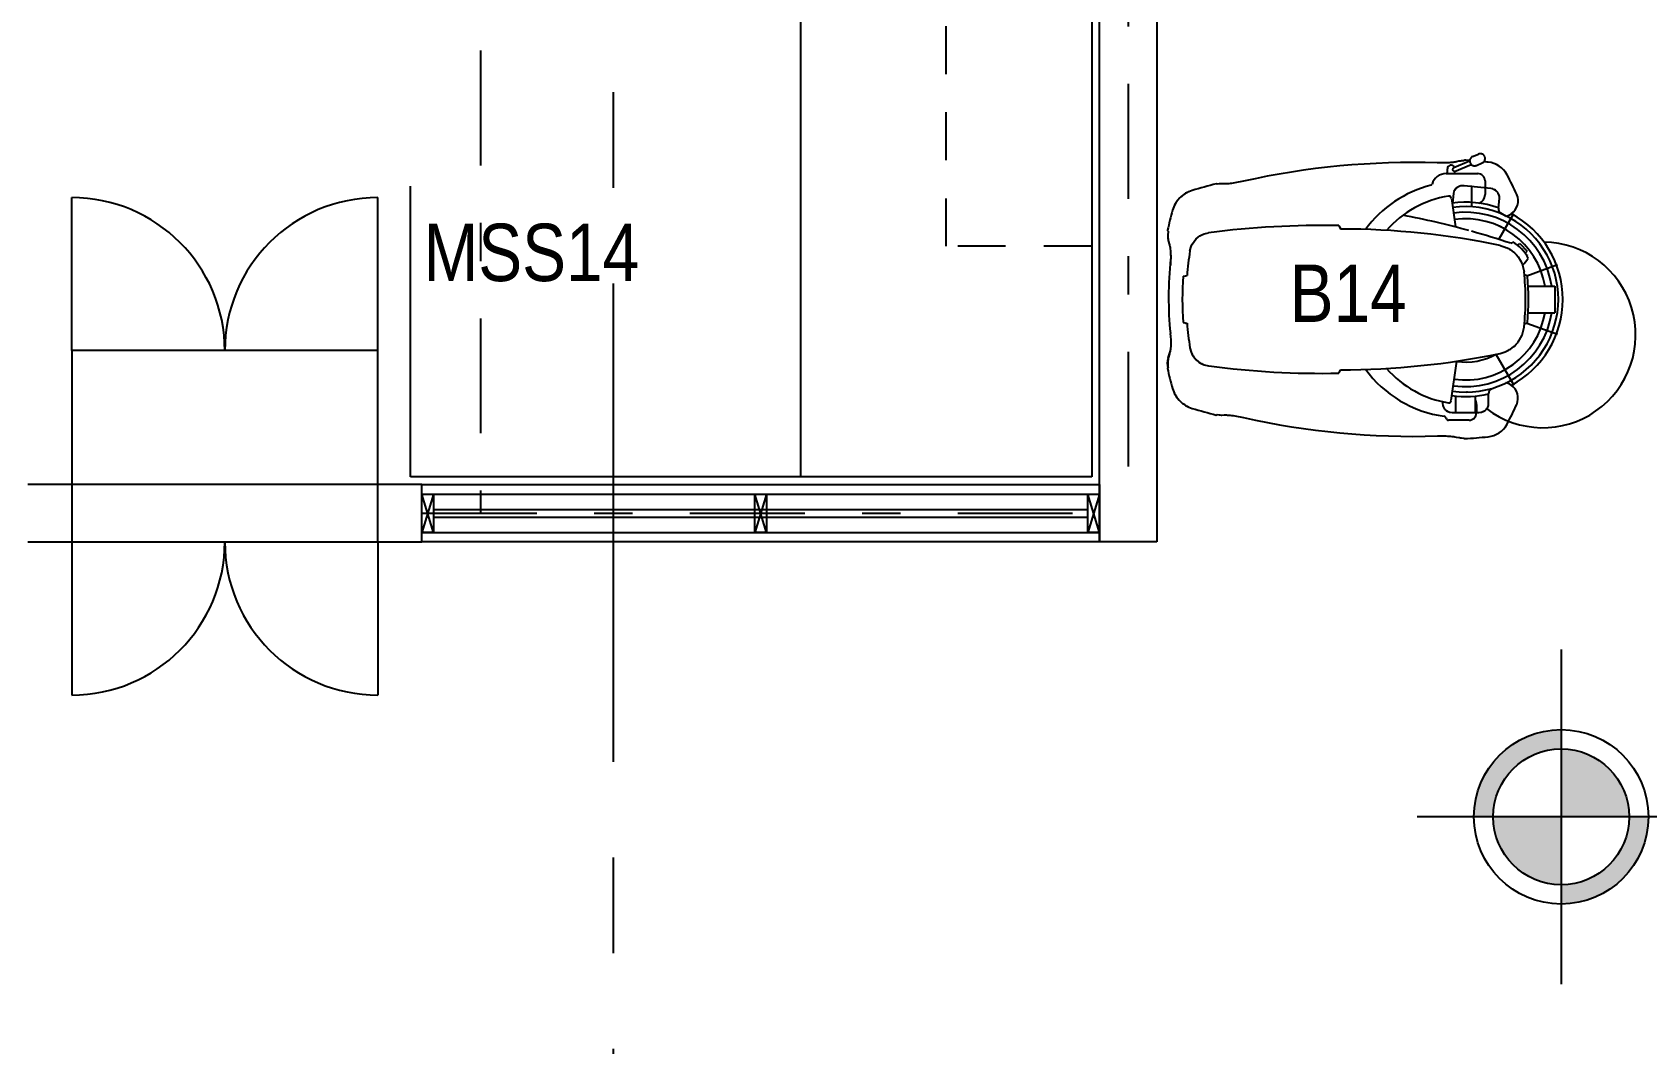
# Model space of a CAD drawing. Extents: x -28 to 149, y -33 to 76.
# Drawn here: x 18.482 to 22.7, y 18.926 to 21.569 of the extents above; entities that cross this region are included whole.
import ezdxf

# ---------------------------------------------------------------- set-up
doc = ezdxf.new("R2010")
doc.units = 0
for name, pattern in [('CENTER', [2, 1.25, -0.25, 0.25, -0.25]), ('DASHDOT', [1, 0.5, -0.25, 0, -0.25]), ('DASHDOT2', [12.7, 6.35, -3.175, 0, -3.175]), ('HIDDEN2', [0.1875, 0.125, -0.0625])]:
    doc.linetypes.add(name, pattern=pattern)
for name, color, linetype in [('arq-ejes', 1, 'DASHDOT2'), ('arq-ejes-principales', 1, 'CENTER'), ('arq-equipamiento', 1, 'Continuous'), ('arq-hatch', 252, 'Continuous'), ('arq-mobiliario', 1, 'Continuous'), ('arq-niveles', 1, 'Continuous'), ('arq-paredes-liv', 3, 'Continuous'), ('arq-text-equipamiento', 2, 'Continuous'), ('arq-ventanas', 2, 'Continuous')]:
    doc.layers.add(name, color=color, linetype=linetype)
doc.styles.add('dape 2', font='ARIALN.TTF', dxfattribs={"height": 2.5})

# ---------------------------------------------------------------- blocks, each defined once
blk = doc.blocks.new('B14')
for p, q in [((0.7326, 0.2956), (0.7318, 0.294)), ((0.7326, 0.2956), (0.7318, 0.294)), ((0.7338, 0.2971), (0.7326, 0.2956)), ((0.7338, 0.2971), (0.7326, 0.2956)), ((0.7352, 0.2986), (0.7338, 0.2971)), ((0.7352, 0.2986), (0.7338, 0.2971)), ((0.7368, 0.2997), (0.7352, 0.2986)), ((0.7368, 0.2997), (0.7352, 0.2986)), ((0.7385, 0.3006), (0.7368, 0.2997)), ((0.7385, 0.3006), (0.7368, 0.2997)), ((0.7385, 0.3006), (0.7535, 0.3069)), ((0.7552, 0.3075), (0.7535, 0.3069)), ((0.7552, 0.3075), (0.7535, 0.3069)), ((0.7569, 0.3078), (0.7552, 0.3075)), ((0.7569, 0.3078), (0.7552, 0.3075)), ((0.7587, 0.3079), (0.7569, 0.3078)), ((0.7587, 0.3079), (0.7569, 0.3078)), ((0.7603, 0.3077), (0.7587, 0.3079)), ((0.7603, 0.3077), (0.7587, 0.3079)), ((0.7618, 0.3074), (0.7603, 0.3077)), ((0.7618, 0.3074), (0.7603, 0.3077)), ((0.7632, 0.3069), (0.7618, 0.3074)), ((0.7632, 0.3069), (0.7618, 0.3074)), ((0.7645, 0.3063), (0.7632, 0.3069)), ((0.7645, 0.3063), (0.7632, 0.3069)), ((0.7656, 0.3056), (0.7645, 0.3063)), ((0.7656, 0.3056), (0.7645, 0.3063)), ((0.7667, 0.3048), (0.7656, 0.3056)), ((0.7667, 0.3048), (0.7656, 0.3056)), ((0.7676, 0.3039), (0.7667, 0.3048)), ((0.7676, 0.3039), (0.7667, 0.3048)), ((0.7684, 0.303), (0.7676, 0.3039)), ((0.7684, 0.303), (0.7676, 0.3039)), ((0.769, 0.3021), (0.7684, 0.303)), ((0.769, 0.3021), (0.7684, 0.303)), ((0.7696, 0.3011), (0.769, 0.3021)), ((0.7696, 0.3011), (0.769, 0.3021)), ((0.7701, 0.3001), (0.7696, 0.3011)), ((0.7701, 0.3001), (0.7696, 0.3011)), ((0.7705, 0.299), (0.7701, 0.3001)), ((0.7705, 0.299), (0.7701, 0.3001)), ((0.7708, 0.2978), (0.7705, 0.299)), ((0.7708, 0.2978), (0.7705, 0.299)), ((0.771, 0.2965), (0.7708, 0.2978)), ((0.771, 0.2965), (0.7708, 0.2978)), ((0.7711, 0.295), (0.771, 0.2965)), ((0.7711, 0.295), (0.771, 0.2965)), ((0.6547, 0.2835), (0.6464, 0.2837)), ((0.6547, 0.2835), (0.6464, 0.2837)), ((0.6641, 0.2836), (0.6547, 0.2835)), ((0.6594, 0.2836), (0.6547, 0.2835)), ((0.6641, 0.2836), (0.6594, 0.2836)), ((0.6729, 0.2839), (0.6641, 0.2836)), ((0.6685, 0.2837), (0.6641, 0.2836)), ((0.6729, 0.2839), (0.6685, 0.2837)), ((0.6693, 0.2558), (0.7519, 0.2558)), ((0.6725, 0.2558), (0.6725, 0.2682)), ((0.6808, 0.2844), (0.6729, 0.2839)), ((0.6768, 0.2841), (0.6729, 0.2839)), ((0.6808, 0.2844), (0.6768, 0.2841)), ((0.6874, 0.285), (0.6808, 0.2844)), ((0.6874, 0.285), (0.6808, 0.2844)), ((0.6868, 0.2665), (0.6869, 0.2671)), ((0.6868, 0.2665), (0.6869, 0.2671)), ((0.6868, 0.2659), (0.6868, 0.2665)), ((0.6868, 0.2659), (0.6868, 0.2665)), ((0.6869, 0.2653), (0.6868, 0.2659)), ((0.6869, 0.2653), (0.6868, 0.2659)), ((0.6869, 0.2671), (0.687, 0.2676)), ((0.6869, 0.2671), (0.687, 0.2676)), ((0.687, 0.2647), (0.6869, 0.2653)), ((0.687, 0.2647), (0.6869, 0.2653)), ((0.687, 0.2676), (0.6872, 0.2682)), ((0.687, 0.2676), (0.6872, 0.2682)), ((0.6872, 0.2641), (0.687, 0.2647)), ((0.6872, 0.2641), (0.687, 0.2647)), ((0.6872, 0.2682), (0.6873, 0.2687)), ((0.6872, 0.2682), (0.6873, 0.2687)), ((0.6875, 0.2636), (0.6872, 0.2641)), ((0.6875, 0.2636), (0.6872, 0.2641)), ((0.6873, 0.2687), (0.6875, 0.2691)), ((0.6873, 0.2687), (0.6875, 0.2691)), ((0.6926, 0.2858), (0.6874, 0.285)), ((0.69, 0.2854), (0.6874, 0.285)), ((0.6875, 0.2691), (0.6878, 0.2696)), ((0.6875, 0.2691), (0.6878, 0.2696)), ((0.6878, 0.263), (0.6875, 0.2636)), ((0.6878, 0.263), (0.6875, 0.2636)), ((0.6878, 0.2696), (0.688, 0.27)), ((0.6878, 0.2696), (0.688, 0.27)), ((0.6882, 0.2626), (0.6878, 0.263)), ((0.6882, 0.2626), (0.6878, 0.263)), ((0.688, 0.27), (0.6882, 0.2703)), ((0.688, 0.27), (0.6882, 0.2703)), ((0.6882, 0.2703), (0.6885, 0.2707)), ((0.6882, 0.2703), (0.6885, 0.2707)), ((0.6887, 0.2622), (0.6882, 0.2626)), ((0.6887, 0.2622), (0.6882, 0.2626)), ((0.6885, 0.2707), (0.6888, 0.271)), ((0.6885, 0.2707), (0.6888, 0.271)), ((0.6891, 0.2619), (0.6887, 0.2622)), ((0.6891, 0.2619), (0.6887, 0.2622)), ((0.6888, 0.271), (0.6891, 0.2712)), ((0.6888, 0.271), (0.6891, 0.2712)), ((0.6891, 0.2712), (0.6893, 0.2713)), ((0.6891, 0.2712), (0.6893, 0.2713)), ((0.6895, 0.2617), (0.6891, 0.2619)), ((0.6895, 0.2617), (0.6891, 0.2619)), ((0.6893, 0.2713), (0.7307, 0.2887)), ((0.6899, 0.2615), (0.6895, 0.2617)), ((0.6899, 0.2615), (0.6895, 0.2617)), ((0.6903, 0.2615), (0.6899, 0.2615)), ((0.6903, 0.2615), (0.6899, 0.2615)), ((0.6926, 0.2858), (0.69, 0.2854)), ((0.6904, 0.2615), (0.6903, 0.2615)), ((0.6904, 0.2615), (0.6903, 0.2615)), ((0.6907, 0.2616), (0.6904, 0.2615)), ((0.6907, 0.2616), (0.6904, 0.2615)), ((0.6907, 0.2616), (0.7344, 0.2799)), ((0.6907, 0.2616), (0.6907, 0.2616)), ((0.6907, 0.2616), (0.6907, 0.2616)), ((0.6916, 0.2558), (0.6916, 0.2619)), ((0.6957, 0.2864), (0.6926, 0.2858)), ((0.6957, 0.2864), (0.6926, 0.2858)), ((0.6964, 0.2866), (0.6957, 0.2864)), ((0.6964, 0.2866), (0.6957, 0.2864)), ((0.6957, 0.2864), (0.6957, 0.2864)), ((0.7023, 0.2879), (0.6964, 0.2866)), ((0.7023, 0.2879), (0.6964, 0.2866)), ((0.7093, 0.2888), (0.7023, 0.2879)), ((0.7041, 0.2882), (0.7023, 0.2879)), ((0.7074, 0.2886), (0.7041, 0.2882)), ((0.7093, 0.2888), (0.7074, 0.2886)), ((0.7159, 0.2892), (0.7093, 0.2888)), ((0.7159, 0.2892), (0.7093, 0.2888)), ((0.7155, 0.2893), (0.7155, 0.2892)), ((0.7155, 0.2893), (0.7155, 0.2892)), ((0.7156, 0.2893), (0.7155, 0.2893)), ((0.7156, 0.2893), (0.7155, 0.2893)), ((0.7155, 0.2892), (0.7155, 0.2892)), ((0.7155, 0.2892), (0.7155, 0.2892)), ((0.7157, 0.2895), (0.7156, 0.2893)), ((0.7157, 0.2895), (0.7156, 0.2893)), ((0.7159, 0.2898), (0.7157, 0.2895)), ((0.7159, 0.2898), (0.7157, 0.2895)), ((0.7164, 0.2903), (0.7159, 0.2898)), ((0.7164, 0.2903), (0.7159, 0.2898)), ((0.7159, 0.2892), (0.7159, 0.2892)), ((0.716, 0.2892), (0.7159, 0.2892)), ((0.7159, 0.2892), (0.7159, 0.2892)), ((0.716, 0.2892), (0.7159, 0.2892)), ((0.7162, 0.2892), (0.716, 0.2892)), ((0.7162, 0.2892), (0.716, 0.2892)), ((0.7162, 0.2892), (0.7163, 0.2892)), ((0.7162, 0.2892), (0.7163, 0.2892)), ((0.7163, 0.2892), (0.7162, 0.2892)), ((0.7163, 0.2892), (0.7162, 0.2892)), ((0.7162, 0.2892), (0.7162, 0.2892)), ((0.7171, 0.2906), (0.7164, 0.2903)), ((0.7171, 0.2906), (0.7164, 0.2903)), ((0.7179, 0.2907), (0.7171, 0.2906)), ((0.7179, 0.2907), (0.7171, 0.2906)), ((0.7309, 0.2909), (0.7307, 0.2893)), ((0.7309, 0.2909), (0.7307, 0.2893)), ((0.7307, 0.2893), (0.7307, 0.289)), ((0.7307, 0.289), (0.7308, 0.2878)), ((0.7308, 0.2878), (0.731, 0.2866)), ((0.7312, 0.2924), (0.7309, 0.2909)), ((0.7312, 0.2924), (0.7309, 0.2909)), ((0.731, 0.2866), (0.7313, 0.2854)), ((0.7318, 0.294), (0.7312, 0.2924)), ((0.7318, 0.294), (0.7312, 0.2924)), ((0.7313, 0.2854), (0.7318, 0.2842)), ((0.7318, 0.2842), (0.7323, 0.283)), ((0.7323, 0.283), (0.733, 0.2818)), ((0.733, 0.2818), (0.7337, 0.2808)), ((0.7337, 0.2808), (0.7344, 0.2799)), ((0.7344, 0.2799), (0.7348, 0.2795)), ((0.7348, 0.2795), (0.7359, 0.2786)), ((0.7348, 0.2795), (0.7359, 0.2786)), ((0.7359, 0.2786), (0.7371, 0.2779)), ((0.7359, 0.2786), (0.7371, 0.2779)), ((0.7371, 0.2779), (0.7383, 0.2772)), ((0.7371, 0.2779), (0.7383, 0.2772)), ((0.7383, 0.2772), (0.7398, 0.2767)), ((0.7383, 0.2772), (0.7398, 0.2767)), ((0.7398, 0.2767), (0.7413, 0.2764)), ((0.7398, 0.2767), (0.7413, 0.2764)), ((0.7413, 0.2764), (0.7431, 0.2762)), ((0.7413, 0.2764), (0.7431, 0.2762)), ((0.7431, 0.2762), (0.7449, 0.2763)), ((0.7431, 0.2762), (0.7449, 0.2763)), ((0.7449, 0.2763), (0.7466, 0.2766)), ((0.7449, 0.2763), (0.7466, 0.2766)), ((0.7466, 0.2766), (0.7483, 0.2772)), ((0.7466, 0.2766), (0.7483, 0.2772)), ((0.7483, 0.2772), (0.7633, 0.2835)), ((0.7633, 0.2835), (0.765, 0.2843)), ((0.7633, 0.2835), (0.765, 0.2843)), ((0.765, 0.2843), (0.7667, 0.2855)), ((0.765, 0.2843), (0.7667, 0.2855)), ((0.7667, 0.2855), (0.7674, 0.2862)), ((0.7667, 0.2855), (0.7668, 0.2857)), ((0.7668, 0.2857), (0.7672, 0.286)), ((0.7674, 0.2862), (0.7681, 0.287)), ((0.768, 0.2868), (0.7681, 0.287)), ((0.7681, 0.287), (0.7693, 0.2886)), ((0.7681, 0.287), (0.7693, 0.2886)), ((0.7693, 0.2886), (0.7701, 0.2902)), ((0.7693, 0.2886), (0.7701, 0.2902)), ((0.7701, 0.2902), (0.7707, 0.2918)), ((0.7701, 0.2902), (0.7707, 0.2918)), ((0.7707, 0.2918), (0.771, 0.2935)), ((0.7707, 0.2918), (0.771, 0.2935)), ((0.771, 0.2935), (0.7711, 0.295)), ((0.771, 0.2935), (0.7711, 0.295)), ((0.0059, 0.2118), (-0.003, 0.2085)), ((0.0059, 0.2118), (-0.003, 0.2085)), ((0.0689, 0.2292), (0.068, 0.2291)), ((0.0689, 0.2292), (0.068, 0.2291)), ((0.0697, 0.2289), (0.0689, 0.2292)), ((0.0697, 0.2289), (0.0689, 0.2292)), ((0.0703, 0.2285), (0.0697, 0.2289)), ((0.0703, 0.2285), (0.0697, 0.2289)), ((0.0763, 0.2288), (0.0699, 0.2279)), ((0.0763, 0.2288), (0.0699, 0.2279)), ((0.0704, 0.2284), (0.0703, 0.2285)), ((0.0704, 0.2284), (0.0703, 0.2285)), ((0.0707, 0.228), (0.0704, 0.2284)), ((0.0707, 0.228), (0.0704, 0.2284)), ((0.0835, 0.2292), (0.0763, 0.2288)), ((0.0783, 0.2289), (0.0763, 0.2288)), ((0.0815, 0.2291), (0.0783, 0.2289)), ((0.0835, 0.2292), (0.0815, 0.2291)), ((0.0895, 0.229), (0.0835, 0.2292)), ((0.0895, 0.229), (0.0835, 0.2292)), ((0.0902, 0.229), (0.0895, 0.229)), ((0.0902, 0.229), (0.0895, 0.229)), ((0.0932, 0.2289), (0.0902, 0.229)), ((0.0932, 0.2289), (0.0902, 0.229)), ((0.0902, 0.229), (0.0902, 0.229)), ((0.0983, 0.2291), (0.0932, 0.2289)), ((0.0958, 0.229), (0.0932, 0.2289)), ((0.0983, 0.2291), (0.0958, 0.229)), ((0.1048, 0.2297), (0.0983, 0.2291)), ((0.1016, 0.2294), (0.0983, 0.2291)), ((0.1048, 0.2297), (0.1016, 0.2294)), ((0.1126, 0.2307), (0.1048, 0.2297)), ((0.1087, 0.2302), (0.1048, 0.2297)), ((0.1126, 0.2307), (0.1087, 0.2302)), ((0.1215, 0.2321), (0.1126, 0.2307)), ((0.1171, 0.2314), (0.1126, 0.2307)), ((0.1215, 0.2321), (0.1171, 0.2314)), ((0.1309, 0.2338), (0.1215, 0.2321)), ((0.1261, 0.2329), (0.1215, 0.2321)), ((0.1309, 0.2338), (0.1261, 0.2329)), ((0.1395, 0.2356), (0.1309, 0.2338)), ((0.1395, 0.2356), (0.1309, 0.2338)), ((0.6304, 0.2257), (0.6314, 0.2261)), ((0.6304, 0.2257), (0.6314, 0.2261)), ((0.6314, 0.2261), (0.6321, 0.2269)), ((0.6314, 0.2261), (0.6321, 0.2269)), ((0.6321, 0.2269), (0.6326, 0.2279)), ((0.6321, 0.2269), (0.6326, 0.2279)), ((0.6908, 0.2113), (0.6897, 0.2087)), ((0.6921, 0.2133), (0.6908, 0.2113)), ((0.6955, 0.2174), (0.6921, 0.2133)), ((0.693, 0.2144), (0.6921, 0.2133)), ((0.6946, 0.2163), (0.693, 0.2144)), ((0.6955, 0.2174), (0.6946, 0.2163)), ((0.6967, 0.2183), (0.6955, 0.2174)), ((0.6987, 0.2198), (0.6967, 0.2183)), ((0.6999, 0.2206), (0.6987, 0.2198)), ((0.705, 0.2229), (0.6999, 0.2206)), ((0.7012, 0.2213), (0.6999, 0.2206)), ((0.7036, 0.2223), (0.7012, 0.2213)), ((0.705, 0.2229), (0.7036, 0.2223)), ((0.7075, 0.2237), (0.705, 0.2229)), ((0.7059, 0.2231), (0.705, 0.2229)), ((0.7105, 0.2241), (0.7075, 0.2237)), ((0.7105, 0.2241), (0.7096, 0.2239)), ((0.7163, 0.2241), (0.7105, 0.2241)), ((0.7163, 0.2241), (0.7105, 0.2241)), ((0.7857, 0.2168), (0.7163, 0.2241)), ((0.736, 0.2221), (0.7347, 0.2221)), ((0.736, 0.2221), (0.736, 0.222)), ((0.736, 0.1688), (0.736, 0.222)), ((0.7709, 0.2367), (0.7709, 0.2183)), ((0.7709, 0.2183), (0.7709, 0.201)), ((0.7914, 0.2156), (0.7857, 0.2168)), ((0.7914, 0.2156), (0.7857, 0.2168)), ((0.7943, 0.2145), (0.7914, 0.2156)), ((0.7923, 0.2152), (0.7914, 0.2156)), ((0.7965, 0.2133), (0.7943, 0.2145)), ((0.7965, 0.2133), (0.7957, 0.2137)), ((0.8011, 0.21), (0.7965, 0.2133)), ((0.7978, 0.2124), (0.7965, 0.2133)), ((0.7999, 0.2109), (0.7978, 0.2124)), ((-0.0423, 0.1689), (-0.0455, 0.16)), ((-0.0423, 0.1689), (-0.0455, 0.16)), ((-0.0402, 0.1736), (-0.0423, 0.1689)), ((-0.0416, 0.1704), (-0.0423, 0.1689)), ((-0.0402, 0.1732), (-0.0416, 0.1704)), ((-0.038, 0.1774), (-0.0402, 0.1736)), ((-0.0387, 0.176), (-0.0402, 0.1732)), ((-0.038, 0.1774), (-0.0387, 0.176)), ((-0.0327, 0.1853), (-0.038, 0.1774)), ((-0.0366, 0.1795), (-0.038, 0.1774)), ((-0.0341, 0.1832), (-0.0366, 0.1795)), ((-0.0327, 0.1853), (-0.0341, 0.1832)), ((-0.0264, 0.1925), (-0.0327, 0.1853)), ((-0.031, 0.1873), (-0.0327, 0.1853)), ((-0.0281, 0.1906), (-0.031, 0.1873)), ((-0.0264, 0.1925), (-0.0281, 0.1906)), ((-0.023, 0.1957), (-0.0264, 0.1925)), ((-0.0245, 0.1942), (-0.0264, 0.1925)), ((-0.0213, 0.1971), (-0.0245, 0.1942)), ((-0.0193, 0.1988), (-0.023, 0.1957)), ((-0.0193, 0.1988), (-0.0213, 0.1971)), ((-0.0115, 0.2042), (-0.0193, 0.1988)), ((-0.0172, 0.2003), (-0.0193, 0.1988)), ((-0.0136, 0.2028), (-0.0172, 0.2003)), ((-0.0115, 0.2042), (-0.0136, 0.2028)), ((-0.0077, 0.2064), (-0.0115, 0.2042)), ((-0.0101, 0.2049), (-0.0115, 0.2042)), ((-0.0073, 0.2064), (-0.0101, 0.2049)), ((-0.003, 0.2085), (-0.0077, 0.2064)), ((-0.0045, 0.2078), (-0.0073, 0.2064)), ((-0.003, 0.2085), (-0.0045, 0.2078)), ((0.6829, 0.191), (0.6934, 0.1163)), ((0.6886, 0.2037), (0.6859, 0.1781)), ((0.6897, 0.2087), (0.6886, 0.2037)), ((0.6897, 0.2087), (0.6886, 0.2037)), ((0.8011, 0.21), (0.7999, 0.2109)), ((0.803, 0.208), (0.8011, 0.21)), ((0.8047, 0.2059), (0.803, 0.208)), ((0.8072, 0.2012), (0.8047, 0.2059)), ((0.8054, 0.2046), (0.8047, 0.2059)), ((0.8065, 0.2024), (0.8054, 0.2046)), ((0.8059, 0.1658), (0.8086, 0.191)), ((0.8072, 0.2012), (0.8065, 0.2024)), ((0.808, 0.1989), (0.8072, 0.2012)), ((0.8074, 0.2004), (0.8072, 0.2012)), ((0.8085, 0.1962), (0.808, 0.1989)), ((0.8085, 0.1962), (0.8083, 0.197)), ((0.8086, 0.191), (0.8085, 0.1962)), ((0.8086, 0.191), (0.8085, 0.1962)), ((0.5757, 0.1432), (0.5756, 0.1432)), ((0.5757, 0.1432), (0.5756, 0.1432)), ((0.5758, 0.1431), (0.5758, 0.1431)), ((0.576, 0.143), (0.5758, 0.1431)), ((0.8077, 0.0851), (0.8458, 0.1511)), ((0.8255, 0.1447), (0.8122, 0.1521)), ((-0.0587, 0.1076), (-0.0587, 0.1067)), ((-0.0587, 0.1076), (-0.0587, 0.1067)), ((-0.0587, 0.1067), (-0.0584, 0.1059)), ((-0.0587, 0.1067), (-0.0584, 0.1059)), ((-0.0584, 0.1059), (-0.0579, 0.1053)), ((-0.0584, 0.1059), (-0.0579, 0.1053)), ((-0.0574, 0.1057), (-0.0581, 0.0936)), ((-0.0574, 0.1057), (-0.0581, 0.0936)), ((-0.0581, 0.0936), (-0.0579, 0.0871)), ((-0.0581, 0.0936), (-0.058, 0.092)), ((-0.058, 0.092), (-0.0577, 0.0889)), ((-0.0579, 0.1053), (-0.0577, 0.1052)), ((-0.0579, 0.1053), (-0.0577, 0.1052)), ((-0.0579, 0.0871), (-0.0567, 0.0807)), ((-0.0577, 0.1052), (-0.0574, 0.105)), ((-0.0577, 0.1052), (-0.0574, 0.105)), ((-0.0577, 0.0889), (-0.0573, 0.0853)), ((-0.0573, 0.0853), (-0.0569, 0.0822)), ((0.0124, 0.0807), (0.0165, 0.0853)), ((0.0152, 0.0838), (0.0165, 0.0853)), ((0.0165, 0.0853), (0.0212, 0.0893)), ((0.0165, 0.0853), (0.0181, 0.0866)), ((0.0212, 0.0893), (0.0261, 0.0928)), ((0.0261, 0.0928), (0.0309, 0.0956)), ((0.0309, 0.0956), (0.037, 0.098)), ((0.0356, 0.0974), (0.037, 0.098)), ((0.037, 0.098), (0.0488, 0.1009)), ((0.037, 0.098), (0.0488, 0.1009)), ((0.3893, 0.1198), (0.3936, 0.1109)), ((0.3913, 0.1158), (0.3925, 0.1131)), ((0.6933, 0.1166), (0.6934, 0.1161)), ((0.7763, 0.0931), (0.7764, 0.0935)), ((0.7848, 0.0905), (0.785, 0.0911)), ((0.8068, 0.0837), (0.8075, 0.0849)), ((-0.0569, 0.0822), (-0.0567, 0.0807)), ((-0.0567, 0.0807), (-0.0537, 0.0694)), ((-0.0567, 0.0807), (-0.0537, 0.0694)), ((-0.0537, 0.0694), (-0.0534, 0.0683)), ((-0.0537, 0.0694), (-0.0534, 0.0683)), ((-0.0534, 0.0683), (-0.0525, 0.0651)), ((-0.0534, 0.0683), (-0.0525, 0.0651)), ((-0.0534, 0.0683), (-0.0534, 0.0683)), ((-0.0525, 0.0651), (-0.0515, 0.0599)), ((-0.0525, 0.0651), (-0.0522, 0.0636)), ((-0.0522, 0.0636), (-0.0518, 0.0612)), ((-0.0518, 0.0612), (-0.0515, 0.0599)), ((-0.0515, 0.0599), (-0.0509, 0.0533)), ((-0.0515, 0.0599), (-0.0509, 0.0533)), ((-0.0509, 0.0533), (-0.0505, 0.0454)), ((-0.0509, 0.0533), (-0.0507, 0.0493)), ((-0.0507, 0.0493), (-0.0505, 0.0454)), ((-0.0505, 0.0454), (-0.0504, 0.0365)), ((-0.0505, 0.0454), (-0.0504, 0.0409)), ((0, 0.0535), (0.0032, 0.0652)), ((0, 0.0535), (0.0032, 0.0652)), ((0.0032, 0.0652), (0.0058, 0.0713)), ((0.0058, 0.0713), (0.0088, 0.076)), ((0.0088, 0.076), (0.0124, 0.0807)), ((0.8103, 0.0678), (0.8238, 0.0637)), ((0.8103, 0.0678), (0.8238, 0.0637)), ((0.8238, 0.0637), (0.8254, 0.063)), ((0.8254, 0.063), (0.8284, 0.0614)), ((0.8284, 0.0614), (0.832, 0.0596)), ((0.832, 0.0596), (0.835, 0.058)), ((0.835, 0.058), (0.8364, 0.0572)), ((0.8364, 0.0572), (0.8421, 0.0532)), ((0.8421, 0.0532), (0.8477, 0.0486)), ((0.8477, 0.0486), (0.8527, 0.0437)), ((0.8527, 0.0437), (0.8572, 0.0382)), ((0.856, 0.0682), (0.8569, 0.069)), ((0.8571, 0.0692), (0.8614, 0.0734)), ((0.8614, 0.0734), (0.8808, 0.0532)), ((0.8754, 0.048), (0.8763, 0.0488)), ((0.8765, 0.049), (0.8808, 0.0532)), ((0.8821, 0.0428), (0.8822, 0.043)), ((-0.0506, 0.0268), (-0.0512, 0.0166)), ((-0.0506, 0.0268), (-0.0509, 0.0217)), ((-0.0504, 0.0365), (-0.0506, 0.0268)), ((-0.0505, 0.0316), (-0.0506, 0.0268)), ((-0.0504, 0.0365), (-0.0505, 0.0316)), ((-0.0504, 0.0409), (-0.0504, 0.0365)), ((0.8572, 0.0382), (0.8612, 0.0322)), ((0.8612, 0.0322), (0.8647, 0.0262)), ((0.8634, 0.0282), (0.8647, 0.0262)), ((0.8647, 0.0262), (0.8675, 0.0203)), ((0.8675, 0.0203), (0.8699, 0.013)), ((0.8693, 0.0146), (0.8699, 0.013)), ((0.8699, 0.013), (0.8728, -0.0008)), ((0.8699, 0.013), (0.8728, -0.0008)), ((0.88, -0.0115), (0.9605, 0.0178)), ((-0.0177, -0.0124), (-0.0077, -0.0106)), ((-0.0128, -0.0115), (-0.0105, -0.0111)), ((0.8837, -0.0384), (0.9535, -0.0384)), ((0.9535, -0.0384), (0.9535, -0.1079)), ((0.8837, -0.1079), (0.9535, -0.1079)), ((-0.0177, -0.1336), (-0.0077, -0.1354)), ((-0.0128, -0.1345), (-0.0106, -0.1349)), ((-0.0106, -0.1349), (-0.0094, -0.1352)), ((-0.0106, -0.1349), (-0.0094, -0.1352)), ((0.8646, -0.1725), (0.8675, -0.1667)), ((0.8675, -0.1667), (0.8699, -0.1594)), ((0.8699, -0.1594), (0.8727, -0.1455)), ((0.8699, -0.1594), (0.8727, -0.1455)), ((0.88, -0.1348), (0.9605, -0.1641)), ((-0.0516, -0.2058), (-0.0525, -0.211)), ((-0.052, -0.2084), (-0.0525, -0.211)), ((-0.0516, -0.2058), (-0.052, -0.2084)), ((0, -0.1995), (0.0032, -0.2113)), ((0, -0.1995), (0.0032, -0.2113)), ((0.0005, -0.1963), (0.0005, -0.1962)), ((0.0005, -0.1963), (0.0005, -0.1962)), ((0.0005, -0.1965), (0.0005, -0.1963)), ((0.0005, -0.1965), (0.0005, -0.1963)), ((0.0005, -0.1966), (0.0005, -0.1965)), ((0.0005, -0.1966), (0.0005, -0.1965)), ((0.8102, -0.2141), (0.8238, -0.21)), ((0.8102, -0.2141), (0.8238, -0.21)), ((0.8238, -0.21), (0.8253, -0.2093)), ((0.8253, -0.2093), (0.8284, -0.2077)), ((0.8284, -0.2077), (0.8319, -0.2059)), ((0.8319, -0.2059), (0.835, -0.2043)), ((0.835, -0.2043), (0.8364, -0.2036)), ((0.8364, -0.2036), (0.842, -0.1995)), ((0.8364, -0.2036), (0.8383, -0.2021)), ((0.842, -0.1995), (0.8476, -0.195)), ((0.8457, -0.1964), (0.8476, -0.195)), ((0.8476, -0.195), (0.8526, -0.19)), ((0.8476, -0.195), (0.8487, -0.1938)), ((0.8526, -0.19), (0.8571, -0.1845)), ((0.8561, -0.1857), (0.8571, -0.1845)), ((0.8571, -0.1845), (0.8612, -0.1785)), ((0.8571, -0.1845), (0.8584, -0.1825)), ((0.8612, -0.1785), (0.8646, -0.1725)), ((0.8634, -0.1745), (0.8646, -0.1725)), ((-0.0585, -0.252), (-0.0588, -0.2528)), ((-0.0585, -0.252), (-0.0588, -0.2528)), ((-0.0588, -0.2528), (-0.0587, -0.2536)), ((-0.0588, -0.2528), (-0.0587, -0.2536)), ((-0.058, -0.2513), (-0.0585, -0.252)), ((-0.058, -0.2513), (-0.0585, -0.252)), ((-0.058, -0.233), (-0.0582, -0.2395)), ((-0.058, -0.238), (-0.0582, -0.2395)), ((-0.0582, -0.2395), (-0.0575, -0.2517)), ((-0.0582, -0.2395), (-0.0575, -0.2517)), ((-0.0568, -0.2266), (-0.058, -0.233)), ((-0.0577, -0.2349), (-0.058, -0.238)), ((-0.0575, -0.251), (-0.058, -0.2513)), ((-0.0575, -0.251), (-0.058, -0.2513)), ((-0.0573, -0.2313), (-0.0577, -0.2349)), ((-0.0575, -0.2517), (-0.0575, -0.2517)), ((-0.057, -0.2282), (-0.0573, -0.2313)), ((-0.0568, -0.2266), (-0.057, -0.2282)), ((-0.0538, -0.2154), (-0.0568, -0.2266)), ((-0.0538, -0.2154), (-0.0568, -0.2266)), ((-0.0534, -0.2143), (-0.0538, -0.2154)), ((-0.0534, -0.2143), (-0.0538, -0.2154)), ((-0.0525, -0.211), (-0.0534, -0.2143)), ((-0.0525, -0.211), (-0.0534, -0.2143)), ((-0.0534, -0.2143), (-0.0534, -0.2143)), ((0.0032, -0.2113), (0.0058, -0.2173)), ((0.0032, -0.2113), (0.0038, -0.2126)), ((0.0038, -0.2126), (0.0051, -0.2152)), ((0.0051, -0.2152), (0.0067, -0.2183)), ((0.0058, -0.2173), (0.0088, -0.222)), ((0.0067, -0.2183), (0.0081, -0.2208)), ((0.0081, -0.2208), (0.0088, -0.222)), ((0.0088, -0.222), (0.0123, -0.2267)), ((0.0088, -0.222), (0.01, -0.2236)), ((0.01, -0.2236), (0.0126, -0.2267)), ((0.0123, -0.2267), (0.0165, -0.2313)), ((0.0126, -0.2267), (0.0152, -0.2298)), ((0.0152, -0.2298), (0.0165, -0.2313)), ((0.0165, -0.2313), (0.0212, -0.2354)), ((0.0165, -0.2313), (0.0181, -0.2326)), ((0.0181, -0.2326), (0.0212, -0.2351)), ((0.0212, -0.2351), (0.0244, -0.2376)), ((0.0212, -0.2354), (0.026, -0.2388)), ((0.0244, -0.2376), (0.026, -0.2388)), ((0.026, -0.2388), (0.0308, -0.2416)), ((0.026, -0.2388), (0.0272, -0.2394)), ((0.0272, -0.2394), (0.0298, -0.2407)), ((0.0298, -0.2407), (0.0329, -0.2422)), ((0.0308, -0.2416), (0.0369, -0.2441)), ((0.0329, -0.2422), (0.0356, -0.2435)), ((0.0356, -0.2435), (0.0369, -0.2441)), ((0.0369, -0.2441), (0.0488, -0.2469)), ((0.0369, -0.2441), (0.0488, -0.2469)), ((0.6828, -0.3373), (0.6973, -0.2343)), ((0.7991, -0.2166), (0.8457, -0.2975)), ((0.3893, -0.2659), (0.3936, -0.257)), ((0.3912, -0.262), (0.3925, -0.2593)), ((-0.0456, -0.306), (-0.0424, -0.3149)), ((-0.0456, -0.306), (-0.0424, -0.3149)), ((-0.0424, -0.3149), (-0.0403, -0.3196)), ((-0.0424, -0.3149), (-0.0417, -0.3164)), ((-0.0417, -0.3164), (-0.0402, -0.3192)), ((-0.0403, -0.3196), (-0.0381, -0.3234)), ((-0.0402, -0.3192), (-0.0388, -0.322)), ((-0.0388, -0.322), (-0.0381, -0.3234)), ((-0.0381, -0.3234), (-0.0328, -0.3313)), ((-0.0381, -0.3234), (-0.0367, -0.3255)), ((-0.0367, -0.3255), (-0.0342, -0.3292)), ((-0.0342, -0.3292), (-0.0328, -0.3313)), ((-0.0328, -0.3313), (-0.0298, -0.335)), ((-0.0328, -0.3313), (-0.0311, -0.3333)), ((-0.0311, -0.3333), (-0.0282, -0.3366)), ((-0.0298, -0.335), (-0.0265, -0.3385)), ((-0.0282, -0.3366), (-0.0265, -0.3385)), ((0.6946, -0.3683), (0.6946, -0.3259)), ((0.7251, -0.3158), (0.7227, -0.3158)), ((0.7454, -0.3256), (0.7454, -0.3683)), ((0.7803, -0.3451), (0.7803, -0.3195)), ((0.7875, -0.3055), (0.7881, -0.3068)), ((0.7881, -0.3068), (0.7986, -0.3023)), ((-0.0265, -0.3385), (-0.0194, -0.3448)), ((-0.0265, -0.3385), (-0.0246, -0.3402)), ((-0.0246, -0.3402), (-0.0213, -0.3431)), ((-0.0213, -0.3431), (-0.0194, -0.3448)), ((-0.0194, -0.3448), (-0.0116, -0.3502)), ((-0.0194, -0.3448), (-0.0173, -0.3463)), ((-0.0173, -0.3463), (-0.0137, -0.3488)), ((-0.0137, -0.3488), (-0.0116, -0.3502)), ((-0.0116, -0.3502), (-0.0078, -0.3524)), ((-0.0116, -0.3502), (-0.0102, -0.3509)), ((-0.0102, -0.3509), (-0.0074, -0.3524)), ((-0.0078, -0.3524), (-0.0031, -0.3546)), ((-0.0074, -0.3524), (-0.0046, -0.3538)), ((-0.0046, -0.3538), (-0.0031, -0.3546)), ((-0.0031, -0.3546), (0.0058, -0.3578)), ((-0.0031, -0.3546), (0.0058, -0.3578)), ((0.0679, -0.3752), (0.0688, -0.3752)), ((0.0679, -0.3752), (0.0688, -0.3752)), ((0.0688, -0.3752), (0.0696, -0.375)), ((0.0688, -0.3752), (0.0696, -0.375)), ((0.0696, -0.375), (0.0703, -0.3744)), ((0.0696, -0.375), (0.0703, -0.3744)), ((0.0698, -0.374), (0.0762, -0.3749)), ((0.0698, -0.374), (0.0762, -0.3749)), ((0.0698, -0.374), (0.0698, -0.374)), ((0.0703, -0.3744), (0.0704, -0.3743)), ((0.0703, -0.3744), (0.0704, -0.3743)), ((0.0704, -0.3743), (0.0706, -0.3741)), ((0.0704, -0.3743), (0.0706, -0.3741)), ((0.0762, -0.3749), (0.0834, -0.3752)), ((0.0762, -0.3749), (0.0782, -0.375)), ((0.0782, -0.375), (0.0814, -0.3752)), ((0.0814, -0.3752), (0.0834, -0.3752)), ((0.0834, -0.3752), (0.0894, -0.3751)), ((0.0834, -0.3752), (0.0894, -0.3751)), ((0.0894, -0.3751), (0.0901, -0.375)), ((0.0894, -0.3751), (0.0901, -0.375)), ((0.0901, -0.375), (0.0931, -0.375)), ((0.0901, -0.375), (0.0931, -0.375)), ((0.0901, -0.375), (0.0901, -0.375)), ((0.0931, -0.375), (0.0982, -0.3752)), ((0.0931, -0.375), (0.0957, -0.3751)), ((0.0957, -0.3751), (0.0982, -0.3752)), ((0.0982, -0.3752), (0.1047, -0.3758)), ((0.0982, -0.3752), (0.1047, -0.3758)), ((0.1047, -0.3758), (0.1125, -0.3767)), ((0.1047, -0.3758), (0.1086, -0.3762)), ((0.1086, -0.3762), (0.1125, -0.3767)), ((0.1125, -0.3767), (0.1213, -0.3781)), ((0.1125, -0.3767), (0.1169, -0.3774)), ((0.1169, -0.3774), (0.1213, -0.3781)), ((0.1213, -0.3781), (0.1308, -0.3799)), ((0.1213, -0.3781), (0.126, -0.379)), ((0.126, -0.379), (0.1308, -0.3799)), ((0.6597, -0.3404), (0.6597, -0.3451)), ((0.6597, -0.3451), (0.6603, -0.3502)), ((0.6597, -0.3451), (0.6603, -0.3502)), ((0.6603, -0.3502), (0.6611, -0.3529)), ((0.6603, -0.3502), (0.6606, -0.351)), ((0.6611, -0.3529), (0.6621, -0.3551)), ((0.6618, -0.3543), (0.6621, -0.3551)), ((0.6621, -0.3551), (0.6651, -0.3595)), ((0.6621, -0.3551), (0.6629, -0.3562)), ((0.6629, -0.3562), (0.6643, -0.3583)), ((0.6655, -0.3792), (0.6637, -0.3786)), ((0.6655, -0.3792), (0.6637, -0.3786)), ((0.6643, -0.3583), (0.6651, -0.3595)), ((0.6651, -0.3595), (0.667, -0.3615)), ((0.6651, -0.3595), (0.6662, -0.3605)), ((0.6671, -0.3803), (0.6655, -0.3792)), ((0.6671, -0.3803), (0.6655, -0.3792)), ((0.667, -0.3615), (0.6691, -0.3632)), ((0.6691, -0.3632), (0.674, -0.366)), ((0.6691, -0.3632), (0.6704, -0.3639)), ((0.6704, -0.3639), (0.6727, -0.3652)), ((0.6727, -0.3652), (0.674, -0.366)), ((0.674, -0.366), (0.6748, -0.3663)), ((0.6748, -0.3663), (0.6766, -0.3669)), ((0.6766, -0.3669), (0.6784, -0.3674)), ((0.6784, -0.3674), (0.6794, -0.3677)), ((0.6794, -0.3677), (0.6851, -0.3683)), ((0.6794, -0.3677), (0.6851, -0.3683)), ((0.6851, -0.3683), (0.7549, -0.3683)), ((0.6946, -0.3684), (0.6946, -0.3683)), ((0.6946, -0.3684), (0.7454, -0.3684)), ((0.7454, -0.3683), (0.7454, -0.3684)), ((0.7485, -0.3473), (0.7485, -0.3683)), ((0.7485, -0.3683), (0.7485, -0.3697)), ((0.7549, -0.3683), (0.7606, -0.3677)), ((0.7549, -0.3683), (0.7606, -0.3677)), ((0.7606, -0.3677), (0.7636, -0.367)), ((0.7606, -0.3677), (0.7616, -0.3675)), ((0.7616, -0.3675), (0.7634, -0.3669)), ((0.7634, -0.3669), (0.7652, -0.3663)), ((0.7636, -0.367), (0.766, -0.366)), ((0.7652, -0.3663), (0.766, -0.366)), ((0.766, -0.366), (0.7709, -0.3632)), ((0.766, -0.366), (0.7673, -0.3653)), ((0.7673, -0.3653), (0.7696, -0.364)), ((0.7696, -0.364), (0.7709, -0.3632)), ((0.7709, -0.3632), (0.773, -0.3615)), ((0.7709, -0.3632), (0.772, -0.3622)), ((0.772, -0.3622), (0.7738, -0.3605)), ((0.773, -0.3615), (0.7749, -0.3595)), ((0.7738, -0.3605), (0.7749, -0.3595)), ((0.7749, -0.3595), (0.7779, -0.3551)), ((0.7749, -0.3595), (0.7757, -0.3583)), ((0.7757, -0.3583), (0.7771, -0.3563)), ((0.7771, -0.3563), (0.7779, -0.3551)), ((0.7779, -0.3551), (0.7789, -0.353)), ((0.7779, -0.3551), (0.7782, -0.3543)), ((0.7782, -0.3543), (0.7788, -0.3527)), ((0.7788, -0.3527), (0.7794, -0.3511)), ((0.7789, -0.353), (0.7797, -0.3502)), ((0.7794, -0.3511), (0.7797, -0.3502)), ((0.7797, -0.3502), (0.7803, -0.3451)), ((0.7797, -0.3502), (0.7803, -0.3451)), ((0.1308, -0.3799), (0.1394, -0.3817)), ((0.1308, -0.3799), (0.1394, -0.3817)), ((0.6683, -0.3818), (0.6671, -0.3803)), ((0.6683, -0.3818), (0.6671, -0.3803)), ((0.669, -0.3836), (0.6683, -0.3818)), ((0.669, -0.3836), (0.6683, -0.3818)), ((0.669, -0.3836), (0.6698, -0.3857)), ((0.669, -0.3836), (0.6698, -0.3857)), ((0.6698, -0.3857), (0.6712, -0.3873)), ((0.6698, -0.3857), (0.6702, -0.3861)), ((0.6702, -0.3861), (0.6708, -0.3869)), ((0.6708, -0.3869), (0.6712, -0.3873)), ((0.6712, -0.3873), (0.6731, -0.3883)), ((0.6712, -0.3873), (0.6717, -0.3876)), ((0.6717, -0.3876), (0.6726, -0.3881)), ((0.6726, -0.3881), (0.6731, -0.3883)), ((0.6731, -0.3883), (0.6752, -0.3887)), ((0.6731, -0.3883), (0.6752, -0.3887)), ((0.7295, -0.3887), (0.6752, -0.3887)), ((0.6956, -0.4327), (0.6956, -0.4327))]:
    blk.add_line(p, q)
for points in [[(0.6463, -0.43), (0.6545, -0.4298), (0.6593, -0.4298), (0.6639, -0.4298), (0.6683, -0.43), (0.6728, -0.4301), (0.6767, -0.4304), (0.6806, -0.4306), (0.684, -0.431), (0.6873, -0.4313), (0.6898, -0.4316), (0.6924, -0.432), (0.6956, -0.4327)], [(0.6463, -0.43), (0.6545, -0.4298), (0.6639, -0.4298), (0.6728, -0.4301), (0.6806, -0.4306), (0.6873, -0.4313), (0.6924, -0.432), (0.6956, -0.4327)], [(0.6956, -0.4327), (0.6963, -0.4329)], [(0.6956, -0.4327), (0.6963, -0.4329)], [(0.6963, -0.4329), (0.7021, -0.4341), (0.704, -0.4344), (0.7072, -0.4349), (0.7091, -0.4351), (0.7157, -0.4355)], [(0.6963, -0.4329), (0.7021, -0.4341), (0.7091, -0.4351), (0.7157, -0.4355)], [(0.7154, -0.4354), (0.7154, -0.4355)], [(0.7154, -0.4354), (0.7154, -0.4355)], [(0.7154, -0.4355), (0.7157, -0.436)], [(0.7154, -0.4355), (0.7157, -0.436)], [(0.7157, -0.4355), (0.716, -0.4355), (0.7165, -0.4355)], [(0.7157, -0.4355), (0.716, -0.4355), (0.7165, -0.4355)], [(0.7157, -0.436), (0.7159, -0.4362)], [(0.7157, -0.436), (0.7159, -0.4362)], [(0.7159, -0.4362), (0.7163, -0.4366), (0.717, -0.4369), (0.7178, -0.437)], [(0.7159, -0.4362), (0.7163, -0.4366), (0.717, -0.4369), (0.7178, -0.437)], [(0.7165, -0.4355), (0.7166, -0.4355)], [(0.7165, -0.4355), (0.7166, -0.4355)]]:
    blk.add_lwpolyline(points)
for centre, radius, start, end in [((0.5822, -1.7365), 2.0212, 88.1852, 102.6534), ((0.6693, 0.2177), 0.0381, 89.9898, 164.4635), ((0.682, 0.2682), 0.00952, 23.3224, 179.9903), ((0.5822, -1.7365), 2.0317, 85.8127, 86.177), ((0.7519, 0.2367), 0.019, 359.9892, 89.9904), ((0.5822, -1.7365), 2.0317, 84.4476, 84.7565), ((0.7729, 0.2227), 0.0633, 28.4427, 84.4477), ((0.5822, -1.7365), 2.0317, 104.6602, 106.479), ((0.7073, -0.0731), 0.3086, 104.4481, 143.7134), ((0.2268, -0.0731), 0.6843, 23.621, 28.4427), ((0.7199, -0.0731), 0.2739, 99.3505, 138.8443), ((0.6765, 0.1909), 0.00635, 7.9893, 99.3515), ((0.7199, -0.0731), 0.254, 70.1994, 97.99), ((0.7199, -0.0731), 0.2425, 261.99, 97.99), ((0.7201, 0.2063), 0.0159, 359.4686, 0.5171), ((0.7455, 0.201), 0.0254, 293.6382, 359.9901), ((0.8162, 0.1847), 0.0411, 304.2928, 23.6206), ((0.7694, -0.0731), 0.8475, 164.0406, 167.6931), ((0.1546, -1.9744), 2.159, 74.5791, 79.2688), ((0.7201, -0.0731), 0.2278, 8.7601, 98.0239), ((0.7199, -0.0731), 0.2107, 9.4779, 97.9899), ((0.8184, 0.1632), 0.0127, 167.8478, 240.9873), ((0.8162, 0.1847), 0.0411, 283.2192, 304.765), ((0.7199, -0.0731), 0.254, 298.0646, 61.9028), ((0.344, -2.1446), 2.2648, 88.8531, 97.4898), ((0.3926, -1.9372), 2.0481, 78.2387, 89.9709), ((0.1546, -1.9744), 2.159, 71.5403, 74.3868), ((0.7199, -0.0731), 0.2107, 60.8547, 65.365), ((0.7855, -0.0731), 0.7957, 170.8477, 175.4906), ((0.9219, -0.1659), 0.2425, 232.7939, 89.2328), ((0.877, 0.0231), 0.0635, 122.2242, 127.5655), ((0.7956, -0.0093), 0.0984, 26.6044, 61.1324), ((0.8773, -0.069), 0.9332, 173.8113, 185.747), ((0.8278, 0.0651), 0.0635, 310.1909, 331.4552), ((0.791, -0.0731), 0.811, 175.7024, 184.2776), ((0.2267, -0.0731), 0.6501, 353.6089, 6.3777), ((0.8701, -0.0349), 0.0254, 62.2034, 81.8416), ((0.2284, -0.0731), 0.6563, 354.6828, 5.2972), ((0.7201, -0.0731), 0.2278, 261.9561, 351.22), ((0.7199, -0.0731), 0.2107, 261.99, 350.5022), ((-0.1559, -0.1847), 0.107, 337.5597, 12.0126), ((0.7855, -0.0731), 0.7957, 184.4894, 189.139), ((0.8701, -0.1114), 0.0254, 278.138, 297.7763), ((-0.0236, -0.2393), 0.0361, 157.5597, 202.4403), ((0.3447, 1.9985), 2.2648, 262.4969, 271.1269), ((0.3932, 1.7911), 2.0481, 270.0091, 281.748), ((0.7201, -0.0731), 0.1638, 261.9428, 299.0638), ((0.7694, -0.0731), 0.8475, 192.2936, 195.946), ((0.7073, -0.0731), 0.3086, 216.2715, 261.8741), ((0.7199, -0.0731), 0.2739, 221.1423, 260.6362), ((0.816, -0.331), 0.041, 55.183, 76.5734), ((0.7199, -0.0731), 0.254, 261.99, 283.7675), ((0.7231, -0.3473), 0.0254, 359.9901, 28.4712), ((0.793, -0.3185), 0.0127, 112.9853, 186.1758), ((0.816, -0.331), 0.041, 336.3638, 55.6573), ((0.5828, 1.5903), 2.0318, 253.5085, 255.3272), ((0.6764, -0.3372), 0.00635, 260.6374, 351.9964), ((0.7295, -0.3697), 0.019, 269.9898, 359.9904), ((0.2268, -0.0731), 0.6842, 331.5415, 336.3638), ((0.5828, 1.5903), 2.0213, 257.334, 271.8017), ((0.7727, -0.369), 0.0633, 275.5374, 331.5416), ((0.5828, 1.5903), 2.0318, 273.8099, 275.5375)]:
    blk.add_arc(centre, radius, start, end)
blk = doc.blocks.new('DIV-V')
for p, q in [((0.0299, 0.04), (-0.0001, -0.06)), ((0.0299, -0.06), (-0.0001, 0.04))]:
    blk.add_line(p, q)
blk.add_lwpolyline([(0.0299, 0.04), (0.0299, -0.06), (-0.0001, -0.06), (-0.0001, 0.04)], close=True)

msp = doc.modelspace()

# ---------------------------------------------------------------- hatches: boundary and pattern name
at = {"layer": 'arq-hatch'}
h = msp.add_hatch(dxfattribs=at)
h.set_pattern_fill('LINE', color=8, scale=0.02, angle=45, style=0)
h.set_pattern_definition([(45, (56.22398, 4.97406), (-0.04490128, 0.04490128), [])])
h.paths.add_polyline_path([(56.306, 6.62), (56.176, 6.67), (56.176, 4.4481), (56.306, 4.4966)])
h.paths.add_polyline_path([(56.3053, 4.0878), (56.176, 4.1375), (56.176, 3.9938), (56.0849, 3.9938), (56.1349, 3.8639), (56.3049, 3.8639)])
h.paths.add_polyline_path([(55.7735, 3.9938), (53.9322, 3.9938), (53.9322, 3.8638), (54.1448, 3.8638), (55.1734, 3.8638), (55.7249, 3.8638)])
h.paths.add_polyline_path([(53.9322, 3.9938), (53.8322, 3.9938), (53.8322, 3.8638), (53.9322, 3.8638)])
h.paths.add_polyline_path([(53.8322, 3.9938), (53.5432, 3.9938), (53.5932, 3.8638), (53.8322, 3.8638)])
h.paths.add_polyline_path([(-0.1776, 4.5303), (-0.3076, 4.4803), (-0.3076, 4.2812), (-0.1776, 4.2812)])
h.paths.add_polyline_path([(-0.1776, 4.2812), (-0.3076, 4.2812), (-0.3076, 4.1562), (-0.1776, 4.1562)])
h.paths.add_polyline_path([(0, 4.0803), (-0.1776, 4.0803), (-0.1776, 4.1562), (-0.3076, 4.1562), (-0.3076, 3.9503), (0, 3.9503)])
h.paths.add_polyline_path([(0.2724, 4.0803), (0, 4.0803), (0, 3.9503), (0.2224, 3.9503)])
h.paths.add_polyline_path([(10.3138, 5.6199), (8.2571, 5.6238), (8.2772, 5.57), (8.7716, 5.57), (9.8002, 5.57), (10.2946, 5.57)])
h.paths.add_polyline_path([(10.3446, 5.7), (8.2287, 5.7), (8.2571, 5.6238), (10.3138, 5.6199)])
h.paths.add_polyline_path([(12.7719, 5.7), (10.656, 5.7), (10.6862, 5.6192), (12.7393, 5.6153)])
h.paths.add_polyline_path([(12.7393, 5.6153), (10.6862, 5.6192), (10.7046, 5.57), (11.199, 5.57), (12.2275, 5.57), (12.2275, 5.5701), (12.7219, 5.5701)])
h.paths.add_polyline_path([(13.1, 5.7), (13.0833, 5.7), (13.1, 5.6552)])
h.paths.add_polyline_path([(56.306, 8.6376), (56.1754, 8.6878), (56.1754, 8.1159), (56.1754, 8.0999), (56.1754, 8.05), (56.306, 8.05)])
h.paths.add_polyline_path([(56.306, 8.05), (56.1754, 8.05), (56.1754, 7.2312), (56, 7.2312), (56.175, 7.2256), (56, 7.22), (56.175, 7.22), (56.175, 6.981), (56.306, 7.03)])
h.paths.add_polyline_path([(49.6461, 35.08), (48.5573, 35.08), (48.5087, 34.95), (49.6461, 34.95)])
h.paths.add_polyline_path([(50.5797, 35.08), (49.6461, 35.08), (49.6461, 34.95), (50.6297, 34.95)])
h.paths.add_polyline_path([(51.0789, 35.08), (50.9883, 35.08), (50.9397, 34.95), (51.0789, 34.95)])
h.paths.add_polyline_path([(51.2289, 35.08), (51.0789, 35.08), (51.0789, 34.95), (51.2289, 34.95)])
h.paths.add_polyline_path([(53.0056, 35.08), (51.2289, 35.08), (51.2289, 34.95), (53.0556, 34.95)])
h.paths.add_polyline_path([(20.5106, 35.08), (20, 35.08), (20, 34.9502), (20.5106, 34.9502)])
h.paths.add_polyline_path([(20, 35.08), (19.482, 35.08), (19.482, 34.9502), (20, 34.9502)])
h.paths.add_polyline_path([(42.086, 35.08), (41.0575, 35.08), (41.0575, 34.95), (42.086, 34.95)])
h.paths.add_polyline_path([(41.0575, 35.08), (40.563, 35.08), (40.513, 34.95), (41.0575, 34.95)])
h.paths.add_polyline_path([(42.5804, 35.08), (42.086, 35.08), (42.086, 34.95), (42.629, 34.95)])
edge = h.paths.add_edge_path()
edge.add_line((34.5796, 35.08), (34.4, 35.08))
edge.add_arc((34.4, 34.98), 0.1, 90, 180)
edge.add_line((34.3, 34.98), (34.3, 34.95))
edge.add_line((34.3, 34.95), (34.6282, 34.95))
edge.add_line((34.6282, 34.95), (34.5796, 35.08))
h.paths.add_polyline_path([(37.0056, 35.08), (34.9882, 35.08), (34.9382, 34.95), (37.0541, 34.95)])
h.paths.add_polyline_path([(39.4373, 35.08), (37.4141, 35.08), (37.3641, 34.95), (39.4858, 34.95)])
h.paths.add_polyline_path([(18.573, 35.0802), (17.3999, 35.0802), (17.3999, 34.9502), (18.6216, 34.9502)])
h.paths.add_polyline_path([(19.482, 35.08), (18.9876, 35.08), (18.9391, 34.9502), (19.482, 34.9502)])
h.paths.add_polyline_path([(20.9731, 35.08), (20.5106, 35.08), (20.5106, 34.9502), (20.9731, 34.9502)])
h.paths.add_polyline_path([(8.5108, 34.95), (8.5594, 35.08), (10.5792, 35.08), (10.6292, 34.95)])
edge = h.paths.add_edge_path()
edge.add_line((10.9417, 34.95), (10.9903, 35.08))
edge.add_line((10.9903, 35.08), (13.0077, 35.08))
edge.add_line((13.0077, 35.08), (13.0327, 35.015))
edge.add_line((13.0327, 35.015), (13.0577, 34.95))
edge.add_line((13.0577, 34.95), (10.9417, 34.95))
at = {"layer": 'arq-niveles'}
h = msp.add_hatch(color=8, dxfattribs=at)
h.paths.add_polyline_path([(22.2992, 19.5189, 0.414214), (22.4766, 19.3415), (22.4766, 19.5189)])
h.paths.add_polyline_path([(22.4766, 19.6964), (22.4766, 19.5189), (22.6541, 19.5189, 0.414214)])
h.paths.add_polyline_path([(22.2487, 19.5189), (22.2992, 19.5189, -0.414214), (22.4766, 19.6964), (22.4766, 19.7468, 0.414214)])
h.paths.add_polyline_path([(22.4766, 19.3415), (22.4766, 19.291, 0.414214), (22.7046, 19.5189), (22.6541, 19.5189, -0.414214)])

# ---------------------------------------------------------------- linework, layer by layer
at = {"layer": 'arq-ejes', "linetype": 'DASHDOT', "ltscale": 0.6}
for p, q in [((21.345, 27.7342), (21.345, 20.3122)), ((19.653, 21.5214), (19.653, 20.3122)), ((19.5, 20.3122), (21.345, 20.3122))]:
    msp.add_line(p, q, dxfattribs=at)
at = {"layer": 'arq-ejes-principales'}
msp.add_line((20, 36.9128), (20, -2.6791), dxfattribs=at)
at = {"layer": 'arq-mobiliario'}
for p, q in [((20.49, 20.4072), (20.49, 22.8502)), ((21.25, 22.8502), (21.25, 20.4072)), ((18.585, 20.7372), (18.585, 21.1372)), ((19.385, 20.7372), (19.385, 21.1372)), ((19.47, 20.4072), (19.47, 21.1672)), ((21.25, 20.4072), (19.47, 20.4072)), ((18.585, 20.2372), (18.585, 19.8372)), ((19.385, 20.2372), (19.385, 19.8372))]:
    msp.add_line(p, q, dxfattribs=at)
at = {"layer": 'arq-mobiliario', "linetype": 'HIDDEN2'}
msp.add_lwpolyline([(20.87, 21.0102), (20.87, 22.8502), (21.25, 22.8502), (21.25, 21.0102)], close=True, dxfattribs=at)
at = {"layer": 'arq-mobiliario', "color": 8}
msp.add_lwpolyline([(19.385, 20.2372), (19.385, 20.7372), (18.585, 20.7372), (18.585, 20.2372)], close=True, dxfattribs=at)
at = {"layer": 'arq-mobiliario'}
for centre, start, end in [((18.585, 20.7372), 0, 90), ((19.385, 20.7372), 90, 180), ((18.585, 20.2372), 270, 0), ((19.385, 20.2372), 180, 270)]:
    msp.add_arc(centre, 0.4, start, end, dxfattribs=at)
at = {"layer": 'arq-niveles'}
for p, q in [((22.4766, 19.9561), (22.4766, 19.0817)), ((23.9703, 19.5189), (22.1002, 19.5189))]:
    msp.add_line(p, q, dxfattribs=at)
for radius in [0.2279, 0.1775]:
    msp.add_circle((22.4766, 19.5189), radius, dxfattribs=at)
at = {"layer": 'arq-paredes-liv'}
for p, q in [((21.42, 27.9938), (21.42, 20.2372)), ((21.27, 20.2372), (21.27, 27.7438)), ((19.5, 20.3872), (18.47, 20.3872)), ((19.5, 20.2372), (19.5, 20.3872)), ((18.47, 20.2372), (19.5, 20.2372)), ((21.42, 20.2372), (21.27, 20.2372))]:
    msp.add_line(p, q, dxfattribs=at)
at = {"layer": 'arq-ventanas', "color": 1}
for p, q in [((19.5, 20.3622), (21.27, 20.3622)), ((19.53, 20.3222), (21.24, 20.3222)), ((19.53, 20.3022), (21.24, 20.3022)), ((19.5, 20.2622), (21.27, 20.2622))]:
    msp.add_line(p, q, dxfattribs=at)
msp.add_lwpolyline([(19.5, 20.3872), (21.27, 20.3872), (21.27, 20.2372), (19.5, 20.2372)], close=True, dxfattribs=at)

# ---------------------------------------------------------------- block references
at = {"layer": 'arq-equipamiento'}
msp.add_blockref('B14', (21.5067, 20.9442), dxfattribs=at)
at = {"layer": 'arq-ventanas'}
msp.add_blockref('DIV-V', (19.5, 20.3222), dxfattribs=at)
at = {"layer": 'arq-ventanas', "color": 1}
for p in [(20.3701, 20.3222), (21.24, 20.3222)]:
    msp.add_blockref('DIV-V', p, dxfattribs=at)

# ---------------------------------------------------------------- texts
at = {"layer": 'arq-text-equipamiento', "char_height": 0.15, "width": 1.30113, "attachment_point": 1, "style": 'dape 2'}
for s, insert in [('MSS14', (19.5042, 21.069)), ('{\\C256;B14}', (21.7673, 20.9623))]:
    msp.add_mtext(s, dxfattribs=dict(at, insert=insert))

doc.saveas('drawing.dxf')
